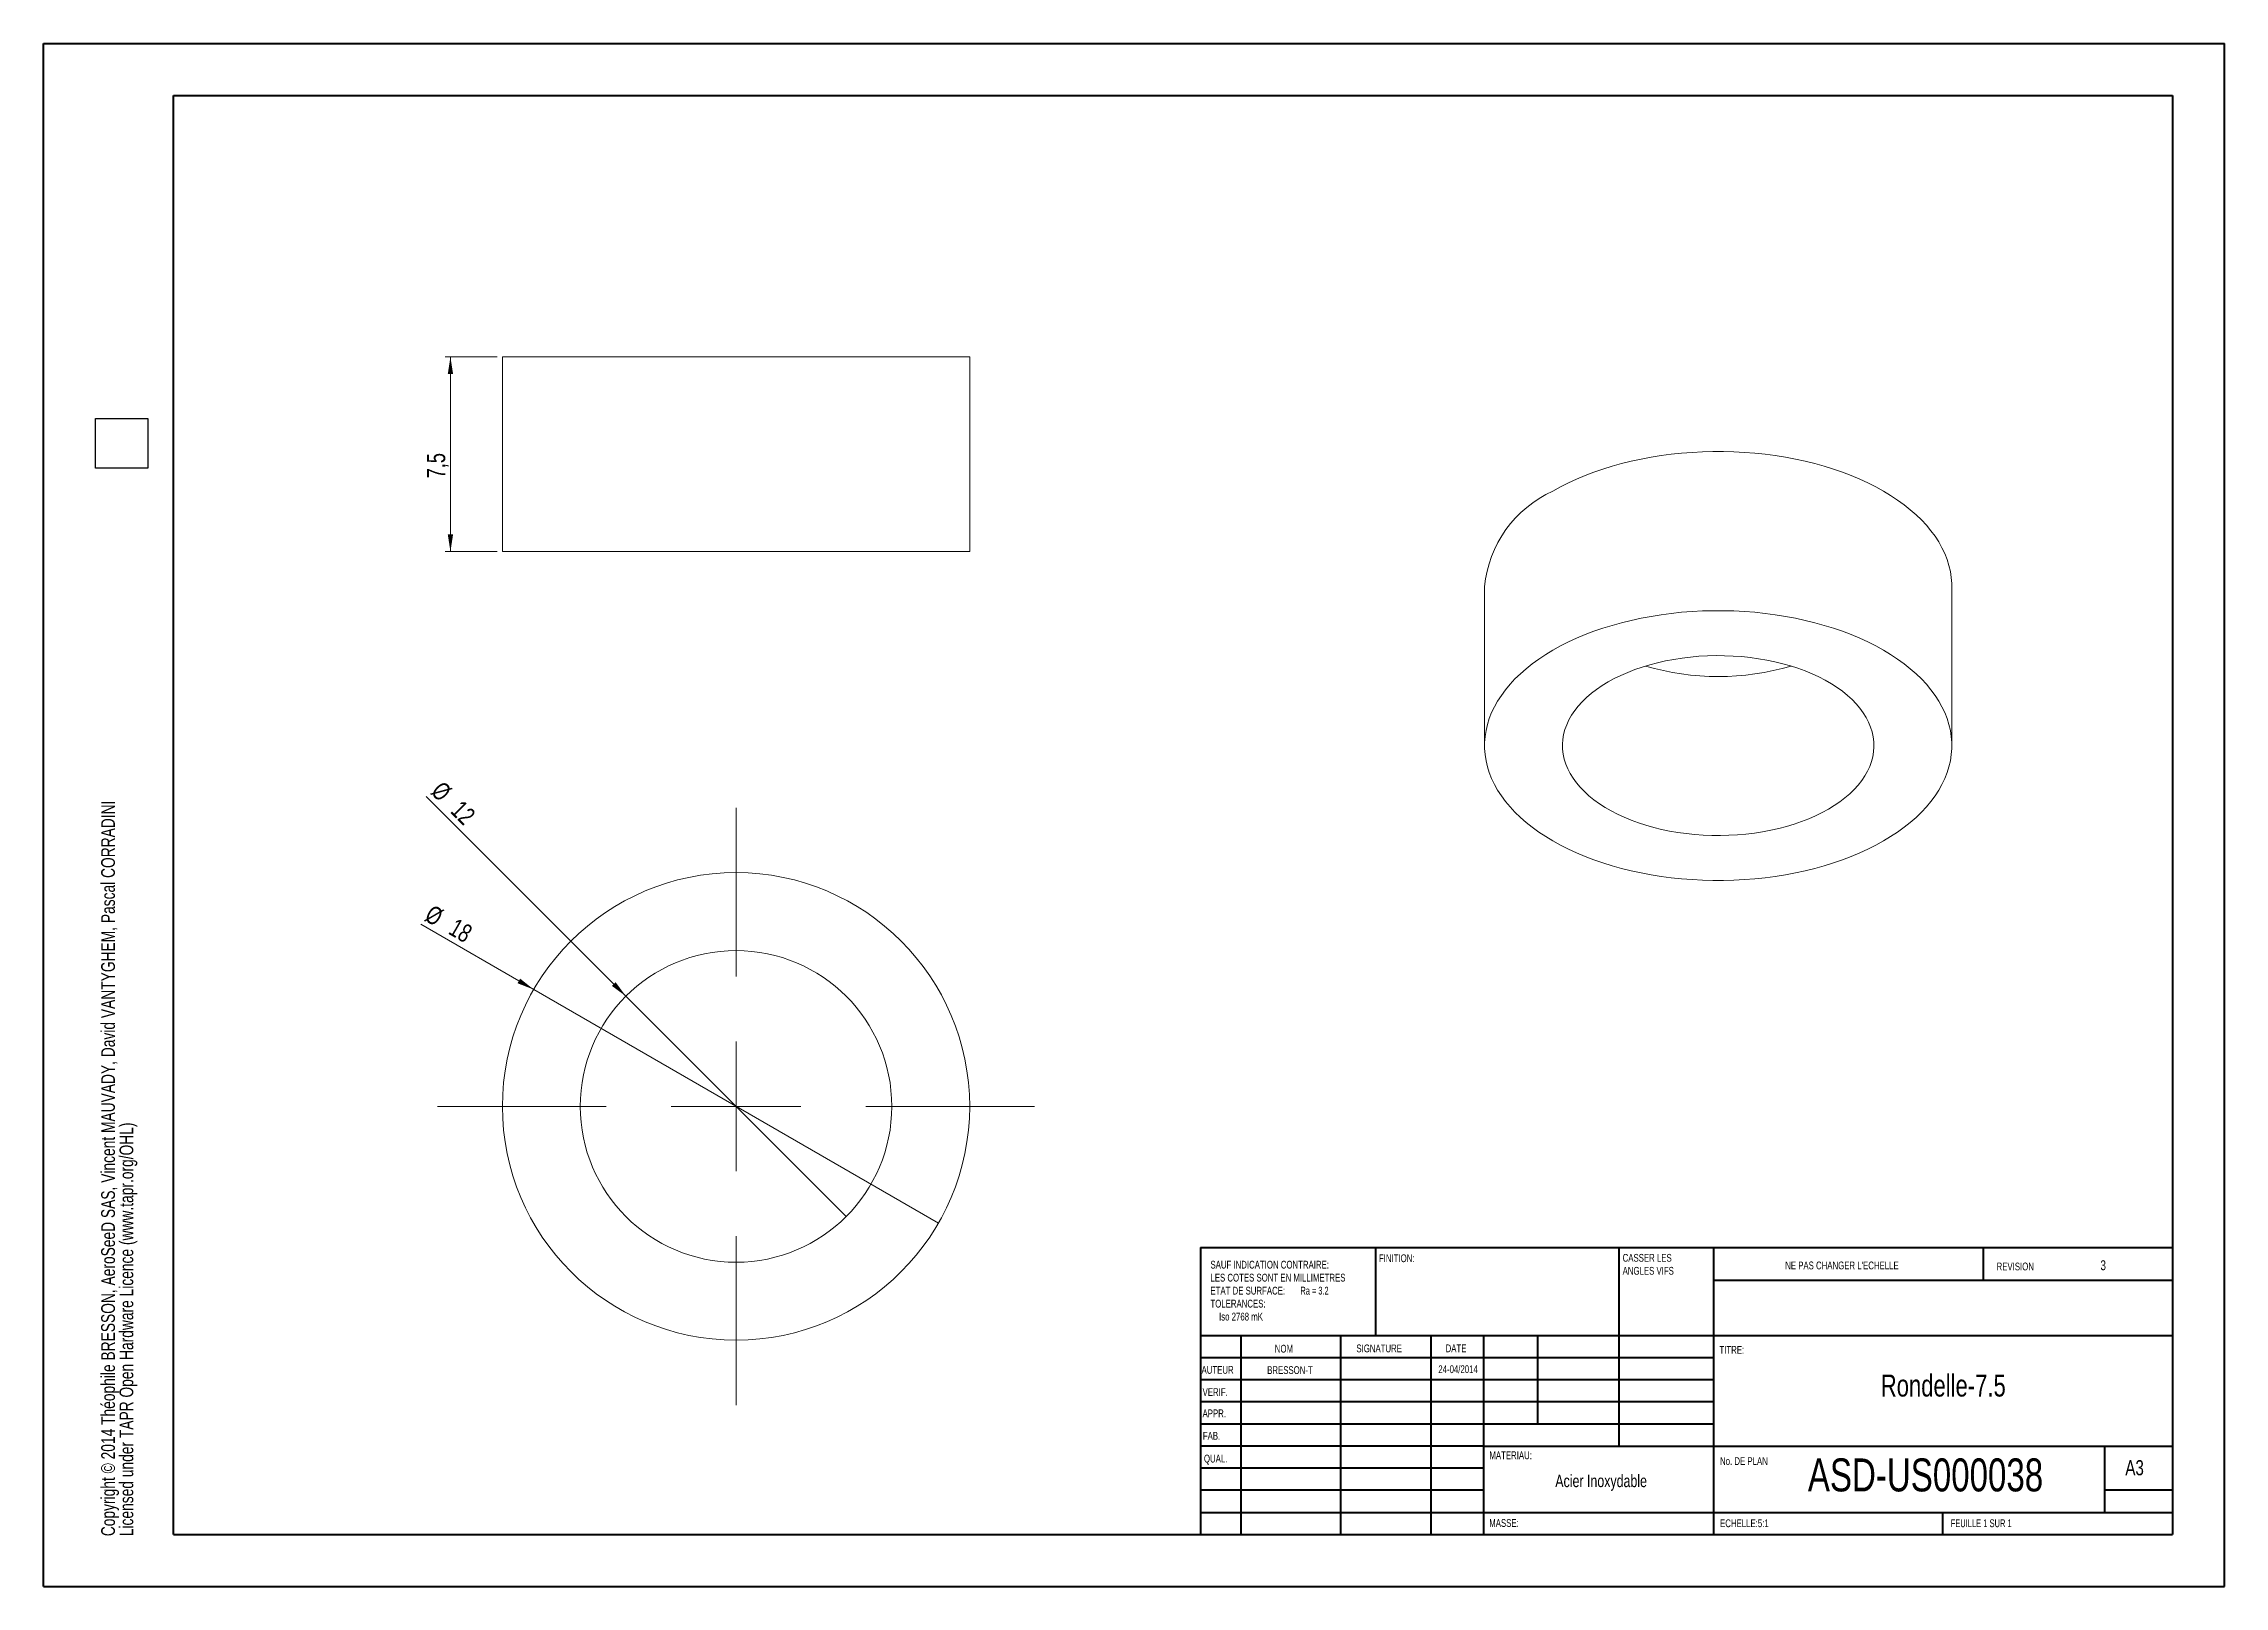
# Model space of a CAD drawing. Header units: millimetres. Extents: x 0 to 420, y 0 to 297.
import ezdxf

# ---------------------------------------------------------------- set-up
doc = ezdxf.new("R2010")
doc.units = ezdxf.units.MM
doc.styles.add('SLDTEXTSTYLE0', font='TXT', dxfattribs={"width": 0.75})
doc.styles.add('SLDTEXTSTYLE1', font='TXT', dxfattribs={"width": 0.7})
doc.styles.add('SLDTEXTSTYLE2', font='TXT', dxfattribs={"width": 0.6875})
doc.dimstyles.new('SLDDIMSTYLE0', dxfattribs={"dimtxt": 3.5, "dimasz": 3.302, "dimexe": 0, "dimexo": 0.0625, "dimgap": 0.875, "dimtad": 1, "dimlfac": 0.2, "dimrnd": 1e-09, "dimzin": 12, "dimdsep": 46, "dimtxsty": 'SLDTEXTSTYLE0', "dimsah": 1, "dimcen": 0.09, "dimadec": 0, "dimazin": 3, "dimtfac": 1, "dimtofl": 0, "dimtmove": 0, "dimatfit": 3, "dimfxl": 1, "dimfrac": 2, "dimtolj": 1, "dimtzin": 12, "dimarcsym": 0})
doc.dimstyles.new('SLDDIMSTYLE1', dxfattribs={"dimtxt": 3.5, "dimasz": 3.302, "dimexe": 0, "dimexo": 0.0625, "dimgap": 0.875, "dimtad": 1, "dimlfac": 0.2, "dimrnd": 1e-09, "dimzin": 12, "dimdsep": 46, "dimtxsty": 'SLDTEXTSTYLE0', "dimblk1": 'NONE', "dimsah": 1, "dimcen": 0, "dimadec": 0, "dimazin": 3, "dimtfac": 1, "dimtmove": 0, "dimatfit": 3, "dimldrblk": 'NONE', "dimfxl": 1, "dimfrac": 2, "dimtolj": 1, "dimtzin": 12, "dimarcsym": 0})
picture_1 = doc.add_image_def('image1.bmp', size_in_pixel=(400, 420))

# ---------------------------------------------------------------- blocks, each defined once
blk = doc.blocks.new('SW_NOTE_0')
at = {"color": 0, "linetype": 'Continuous', "lineweight": 0, "char_height": 1.5, "attachment_point": 1, "style": 'SLDTEXTSTYLE0'}
for s, insert in [('CASSER LES', (0, 1.93)), ('ANGLES VIFS', (0, -0.57))]:
    blk.add_mtext(s, dxfattribs=dict(at, insert=insert))
blk = doc.blocks.new('SW_NOTE_1')
at = {"color": 0, "linetype": 'Continuous', "lineweight": 0, "char_height": 1.5, "attachment_point": 1}
for s, insert, style in [('SAUF INDICATION CONTRAIRE:', (0, 1.93), 'SLDTEXTSTYLE0'), ('LES COTES SONT EN MILLIMETRES', (0, -0.57), 'SLDTEXTSTYLE0'), ('ETAT DE SURFACE:', (0, -3.07), 'SLDTEXTSTYLE0'), ('Ra = 3.2', (17.33, -3.07), 'SLDTEXTSTYLE2'), ('TOLERANCES:', (0, -5.57), 'SLDTEXTSTYLE0'), ('Iso 2768 mK', (1.66, -8.07), 'SLDTEXTSTYLE0')]:
    blk.add_mtext(s, dxfattribs=dict(at, insert=insert, style=style))
blk = doc.blocks.new('SW_NOTE_2')
at = {"color": 0, "linetype": 'Continuous', "lineweight": 0, "char_height": 2.6458, "attachment_point": 1, "rotation": 90, "style": 'SLDTEXTSTYLE0'}
for s, insert in [('Copyright © 2014 Théophile BRESSON, AeroSeeD SAS, Vincent MAUVADY, David VANTYGHEM, Pascal CORRADINI', (-3.41, 0)), ('Licensed under TAPR Open Hardware Licence (www.tapr.org/OHL)', (0.12, 0))]:
    blk.add_mtext(s, dxfattribs=dict(at, insert=insert))
blk = doc.blocks.new('*D4')
at = {"color": 7, "linetype": 'Continuous', "lineweight": 0}
for p, q in [((87.43, 236.92), (77.43, 236.92)), ((78.43, 236.92), (78.43, 199.42)), ((87.43, 199.42), (77.43, 199.42))]:
    blk.add_line(p, q, dxfattribs=at)
for points in [[(78.43, 236.92), (77.92, 233.62), (78.94, 233.62)], [(78.43, 199.42), (78.94, 202.72), (77.92, 202.72)]]:
    blk.add_solid(points, dxfattribs=at)
at = {"color": 7, "linetype": 'Continuous', "lineweight": 0, "insert": (73.92, 213.52, 0.5), "char_height": 3.5, "attachment_point": 1, "rotation": 90, "style": 'SLDTEXTSTYLE0'}
blk.add_mtext('7,5', dxfattribs=at)
blk = doc.blocks.new('*D6')
at = {"color": 7, "linetype": 'Continuous', "lineweight": 0}
for q in [(73.77, 152.28), (154.65, 71.41)]:
    blk.add_line((112.22, 113.83), q, dxfattribs=at)
blk.add_solid([(112.22, 113.83), (110.24, 116.53), (109.53, 115.81)], dxfattribs=at)
at = {"color": 7, "linetype": 'Continuous', "lineweight": 0, "char_height": 3.5, "attachment_point": 1, "rotation": 315, "style": 'SLDTEXTSTYLE0'}
for s, insert in [('%%c', (76.96, 155.47, -18.25)), ('12', (80.73, 151.78, -18.25))]:
    blk.add_mtext(s, dxfattribs=dict(at, insert=insert))
blk = doc.blocks.new('_NONE')
blk = doc.blocks.new('*D7')
at = {"color": 7, "linetype": 'Continuous', "lineweight": 0}
for q in [(72.73, 127.67), (172.4, 70.12)]:
    blk.add_line((94.46, 115.12), q, dxfattribs=at)
blk.add_solid([(94.46, 115.12), (91.86, 117.21), (91.35, 116.33)], dxfattribs=at)
at = {"color": 7, "linetype": 'Continuous', "lineweight": 0, "char_height": 3.5, "attachment_point": 1, "rotation": 330, "style": 'SLDTEXTSTYLE0'}
for s, insert in [('%%c', (74.98, 131.57, -18.25)), ('18', (79.58, 128.98, -18.25))]:
    blk.add_mtext(s, dxfattribs=dict(at, insert=insert))
blk = doc.blocks.new('SW_CENTERMARKSYMBOL_0')
at = {"color": 0, "linetype": 'Continuous', "lineweight": 0}
for p, q in [((0, 25), (0, 57.5)), ((0, 0), (0, 12.5)), ((-25, 0), (-57.5, 0)), ((0, 0), (-12.5, 0)), ((0, 0), (0, -12.5)), ((0, 0), (12.5, 0)), ((25, 0), (57.5, 0)), ((0, -25), (0, -57.5))]:
    blk.add_line(p, q, dxfattribs=at)

msp = doc.modelspace()

# ---------------------------------------------------------------- linework, layer by layer
at = {"color": 7, "linetype": 'Continuous', "lineweight": 40}
for p, q in [((0.079, 0.215), (0.079, 297.215)), ((0.079, 297.215), (420.079, 297.215)), ((420.079, 0.215), (420.079, 297.215)), ((25.079, 10.215), (25.079, 287.215)), ((25.079, 287.215), (410.079, 287.215)), ((410.079, 287.215), (410.079, 10.215)), ((222.879, 65.465), (410.079, 65.465)), ((222.879, 65.465), (222.879, 10.215)), ((256.679, 48.465), (256.679, 65.465)), ((303.479, 65.465), (303.479, 27.215)), ((321.679, 65.465), (321.679, 10.215)), ((373.679, 59.09), (373.679, 65.465)), ((410.079, 59.09), (321.679, 59.09)), ((410.079, 48.465), (222.879, 48.465)), ((230.679, 48.465), (230.679, 10.215)), ((249.87, 48.465), (249.87, 10.215)), ((267.278, 48.465), (267.278, 10.215)), ((277.479, 10.215), (277.479, 48.465)), ((287.879, 31.465), (287.879, 48.465)), ((321.679, 44.215), (222.879, 44.215)), ((321.679, 39.965), (222.879, 39.965)), ((321.679, 35.715), (222.879, 35.715)), ((321.679, 31.465), (222.879, 31.465)), ((277.479, 27.215), (222.879, 27.215)), ((277.479, 27.215), (410.079, 27.215)), ((397.079, 14.465), (397.079, 27.215)), ((277.479, 22.965), (222.879, 22.965)), ((277.479, 18.715), (222.879, 18.715)), ((410.079, 18.715), (397.079, 18.715)), ((222.879, 14.465), (410.079, 14.465)), ((365.879, 10.215), (365.879, 14.465)), ((25.079, 10.215), (410.079, 10.215)), ((0.079, 0.215), (420.079, 0.215))]:
    msp.add_line(p, q, dxfattribs=at)
at = {"color": 7, "linetype": 'Continuous', "lineweight": 15}
for p, q in [((88.433, 236.921), (88.433, 199.421)), ((88.433, 236.921), (133.433, 236.921)), ((133.433, 236.921), (178.433, 236.921)), ((178.433, 199.421), (178.433, 236.921)), ((88.433, 199.421), (133.433, 199.421)), ((133.433, 199.421), (178.433, 199.421)), ((277.592, 192.701), (277.592, 162.081)), ((367.592, 162.081), (367.592, 192.701))]:
    msp.add_line(p, q, dxfattribs=at)
at = {"color": 7, "linetype": 'Continuous', "lineweight": 15, "flags": 128}
for points in [[(290.772, 211.07), (292.232, 211.876), (293.753, 212.643), (295.331, 213.37), (296.965, 214.055), (298.65, 214.697), (300.384, 215.295), (302.162, 215.848), (303.982, 216.354), (305.839, 216.812), (307.729, 217.221), (309.65, 217.582), (311.597, 217.892), (313.565, 218.151), (315.552, 218.359), (317.554, 218.516), (319.565, 218.62), (321.582, 218.673), (323.602, 218.673), (325.619, 218.62), (327.63, 218.516), (329.631, 218.359), (331.618, 218.151), (333.587, 217.892), (335.534, 217.582), (337.454, 217.221), (339.345, 216.812), (341.202, 216.354), (343.021, 215.848), (344.8, 215.295), (346.533, 214.697), (348.219, 214.055), (349.852, 213.37), (351.431, 212.643), (352.952, 211.876), (354.412, 211.07), (355.807, 210.228), (357.136, 209.35), (358.395, 208.438), (359.582, 207.495), (360.694, 206.522), (361.73, 205.522), (362.687, 204.495), (363.563, 203.445), (364.357, 202.373), (365.067, 201.281), (365.691, 200.172), (366.228, 199.049), (366.677, 197.912), (367.038, 196.765), (367.309, 195.61), (367.49, 194.449), (367.581, 193.284), (367.592, 192.701)], [(290.772, 180.45), (292.232, 181.256), (293.753, 182.023), (295.331, 182.75), (296.965, 183.435), (298.65, 184.077), (300.384, 184.675), (302.162, 185.227), (303.982, 185.733), (305.839, 186.191), (307.729, 186.601), (309.65, 186.961), (311.597, 187.271), (313.565, 187.531), (315.552, 187.739), (317.554, 187.896), (319.565, 188), (321.582, 188.052), (323.602, 188.052), (325.619, 188), (327.63, 187.896), (329.631, 187.739), (331.618, 187.531), (333.587, 187.271), (335.534, 186.961), (337.454, 186.601), (339.345, 186.191), (341.202, 185.733), (343.021, 185.227), (344.8, 184.675), (346.533, 184.077), (348.219, 183.435), (349.852, 182.75), (351.431, 182.023), (352.952, 181.256), (354.412, 180.45), (355.807, 179.607), (357.136, 178.73), (358.395, 177.818), (359.582, 176.875), (360.694, 175.902), (361.73, 174.901), (362.687, 173.875), (363.563, 172.824), (364.357, 171.752), (365.067, 170.661), (365.691, 169.552), (366.228, 168.428), (366.677, 167.292), (367.038, 166.145), (367.309, 164.99), (367.49, 163.828), (367.581, 162.664), (367.581, 161.498), (367.49, 160.333), (367.309, 159.172), (367.038, 158.017), (366.677, 156.87), (366.228, 155.733), (365.691, 154.61), (365.067, 153.501), (364.357, 152.409), (363.563, 151.338), (362.687, 150.287), (361.73, 149.261), (360.694, 148.26), (359.582, 147.287), (358.395, 146.344), (357.136, 145.432), (355.807, 144.554), (354.412, 143.712), (352.952, 142.906), (351.431, 142.139), (349.852, 141.412), (348.219, 140.727), (346.533, 140.085), (344.8, 139.487), (343.021, 138.934), (341.202, 138.429), (339.345, 137.97), (337.454, 137.561), (335.534, 137.201), (333.587, 136.89), (331.618, 136.631), (329.631, 136.423), (327.63, 136.266), (325.619, 136.162), (323.602, 136.11), (321.582, 136.11), (319.565, 136.162), (317.554, 136.266), (315.552, 136.423), (313.565, 136.631), (311.597, 136.89), (309.65, 137.201), (307.729, 137.561), (305.839, 137.97), (303.982, 138.429), (302.162, 138.934), (300.384, 139.487), (298.65, 140.085), (296.965, 140.727), (295.331, 141.412), (293.753, 142.139), (292.232, 142.906), (290.772, 143.712), (289.377, 144.554), (288.048, 145.432), (286.789, 146.344), (285.602, 147.287), (284.489, 148.26), (283.454, 149.261), (282.497, 150.287), (281.62, 151.338), (280.827, 152.409), (280.117, 153.501), (279.493, 154.61), (278.956, 155.733), (278.507, 156.87), (278.146, 158.017), (277.875, 159.172), (277.694, 160.333), (277.603, 161.498), (277.603, 162.664), (277.694, 163.828), (277.875, 164.99), (278.146, 166.145), (278.507, 167.292), (278.956, 168.428), (279.493, 169.552), (280.117, 170.661), (280.827, 171.752), (281.62, 172.824), (282.497, 173.875), (283.454, 174.901), (284.489, 175.902), (285.602, 176.875), (286.789, 177.818), (288.048, 178.73), (289.377, 179.607), (290.772, 180.45)], [(301.379, 174.327), (302.58, 174.983), (303.841, 175.6), (305.16, 176.176), (306.531, 176.709), (307.951, 177.197), (309.416, 177.64), (310.921, 178.035), (312.461, 178.382), (314.032, 178.68), (315.629, 178.927), (317.247, 179.122), (318.881, 179.267), (320.527, 179.358), (322.179, 179.398), (323.832, 179.385), (325.481, 179.319), (327.122, 179.201), (328.748, 179.031), (330.356, 178.809), (331.941, 178.537), (333.497, 178.215), (335.02, 177.843), (336.505, 177.424), (337.948, 176.959), (339.345, 176.448), (340.69, 175.893), (341.981, 175.296), (343.213, 174.66), (344.382, 173.985), (345.484, 173.274), (346.518, 172.529), (347.478, 171.752), (348.364, 170.946), (349.17, 170.113), (349.896, 169.256), (350.54, 168.376), (351.098, 167.478), (351.57, 166.563), (351.953, 165.635), (352.248, 164.696), (352.452, 163.749), (352.566, 162.797), (352.589, 161.842), (352.521, 160.889), (352.362, 159.939), (352.112, 158.995), (351.773, 158.061), (351.345, 157.139), (350.83, 156.232), (350.229, 155.343), (349.544, 154.475), (348.777, 153.629), (347.931, 152.809), (347.007, 152.017), (346.01, 151.256), (344.941, 150.528), (343.805, 149.835), (342.604, 149.179), (341.343, 148.562), (340.024, 147.986), (338.653, 147.453), (337.233, 146.965), (335.768, 146.522), (334.263, 146.127), (332.723, 145.78), (331.152, 145.482), (329.555, 145.235), (327.937, 145.039), (326.303, 144.895), (324.657, 144.803), (323.005, 144.764), (321.352, 144.777), (319.703, 144.843), (318.062, 144.961), (316.435, 145.131), (314.827, 145.352), (313.243, 145.625), (311.687, 145.947), (310.164, 146.318), (308.678, 146.738), (307.235, 147.203), (305.839, 147.714), (304.493, 148.269), (303.203, 148.865), (301.971, 149.502), (300.802, 150.177), (299.699, 150.888), (298.666, 151.633), (297.705, 152.41), (296.82, 153.216), (296.013, 154.049), (295.287, 154.906), (294.644, 155.785), (294.086, 156.684), (293.614, 157.599), (293.23, 158.527), (292.936, 159.466), (292.731, 160.413), (292.618, 161.365), (292.595, 162.32), (292.663, 163.273), (292.822, 164.223), (293.072, 165.167), (293.411, 166.101), (293.839, 167.023), (294.354, 167.929), (294.955, 168.819), (295.64, 169.687), (296.407, 170.533), (297.253, 171.353), (298.176, 172.144), (299.174, 172.906), (300.242, 173.634), (301.379, 174.327)]]:
    msp.add_lwpolyline(points, dxfattribs=at)
at = {"color": 7, "linetype": 'Continuous', "lineweight": 15}
for radius in [45, 30]:
    msp.add_circle((133.433, 92.62), radius, dxfattribs=at)
for centre, radius, start, end in [((300.043, 190.505), 22.558, 114.26653, 174.41333), ((322.592, 224.89), 49.526, 253.55199, 286.44801)]:
    msp.add_arc(centre, radius, start, end, dxfattribs=at)

# ---------------------------------------------------------------- block references
at = {"color": 7, "linetype": 'Continuous', "lineweight": 0}
for name, p in [('SW_NOTE_2', (14.578, 9.87)), ('SW_CENTERMARKSYMBOL_0', (133.433, 92.62)), ('SW_NOTE_0', (304.188, 62.284)), ('SW_NOTE_1', (224.804, 60.966))]:
    msp.add_blockref(name, p, dxfattribs=at)

# ---------------------------------------------------------------- texts
for s, insert, char_height, attachment_point, style in [('FINITION:', (257.25, 64.134), 1.5, 1, 'SLDTEXTSTYLE0'), ('3', (396.742, 62.99), 1.905, 2, 'SLDTEXTSTYLE0'), ("NE PAS CHANGER L'ECHELLE", (335.493, 62.748), 1.5, 1, 'SLDTEXTSTYLE0'), ('REVISION', (376.206, 62.55), 1.5, 1, 'SLDTEXTSTYLE0'), ('NOM', (237.201, 46.716), 1.5, 1, 'SLDTEXTSTYLE0'), ('SIGNATURE', (252.912, 46.777), 1.5, 1, 'SLDTEXTSTYLE0'), ('DATE', (270.094, 46.791), 1.5, 1, 'SLDTEXTSTYLE0'), ('TITRE:', (322.835, 46.493), 1.5, 1, 'SLDTEXTSTYLE0'), ('AUTEUR', (223.091, 42.644), 1.5, 1, 'SLDTEXTSTYLE0'), ('BRESSON-T', (240.114, 42.598), 1.4986, 2, 'SLDTEXTSTYLE0'), ('24-04/2014', (272.494, 42.774), 1.4986, 2, 'SLDTEXTSTYLE0'), ('VERIF.', (223.289, 38.369), 1.5, 1, 'SLDTEXTSTYLE0'), ('Rondelle-7.5', (365.94, 40.991), 4.23333, 2, 'SLDTEXTSTYLE0'), ('APPR.', (223.281, 34.279), 1.5, 1, 'SLDTEXTSTYLE0'), ('FAB.', (223.334, 29.948), 1.5, 1, 'SLDTEXTSTYLE0'), ('QUAL.', (223.548, 25.564), 1.5, 1, 'SLDTEXTSTYLE0'), ('MATERIAU:', (278.525, 26.201), 1.5, 1, 'SLDTEXTSTYLE0'), ('Acier Inoxydable', (300.045, 21.7), 2.38125, 2, 'SLDTEXTSTYLE0'), ('No. DE PLAN', (322.953, 25.083), 1.5, 1, 'SLDTEXTSTYLE0'), ('ASD-US000038', (362.519, 24.847), 6.35, 2, 'SLDTEXTSTYLE0'), ('A3', (401, 24.515), 2.9104, 1, 'SLDTEXTSTYLE0'), ('MASSE:', (278.497, 13.164), 1.4986, 1, 'SLDTEXTSTYLE0'), ('ECHELLE:5:1', (322.953, 13.115), 1.5, 1, 'SLDTEXTSTYLE0'), ('FEUILLE 1 SUR 1', (367.357, 13.115), 1.5, 1, 'SLDTEXTSTYLE1')]:
    msp.add_mtext(s, dxfattribs=dict(at, insert=insert, char_height=char_height, attachment_point=attachment_point, style=style))

# ---------------------------------------------------------------- dimensions: what is measured, and where the dimension line sits
dim = msp.add_linear_dim(base=(78.433, 199.421), p1=(88.433, 236.921), p2=(88.433, 199.421), angle=90, dimstyle='SLDDIMSTYLE0', dxfattribs=at)
dim.commit()
dim.dimension.update_dxf_attribs({"geometry": '*D4', "text_midpoint": (78.433, 218.171), "dimtype": 160})
for p1, p2, picture, middle in [((154.646, 71.407), (112.22, 113.833), '*D6', (78.433, 147.62)), ((172.404, 70.12), (94.462, 115.12), '*D7', (78.433, 124.374))]:
    dim = msp.add_diameter_dim_2p(p1=p1, p2=p2, dimstyle='SLDDIMSTYLE1', dxfattribs=at)
    dim.commit()
    dim.dimension.update_dxf_attribs({"geometry": picture, "text_midpoint": middle, "dimtype": 163})

# ---------------------------------------------------------------- pictures from other files: only their frames are drawn
image = msp.add_image(picture_1, insert=(20.133, 215.499), size_in_units=(9.558, 10.036), rotation=90)
image.dxf.flags = 7

doc.saveas('drawing.dxf')
